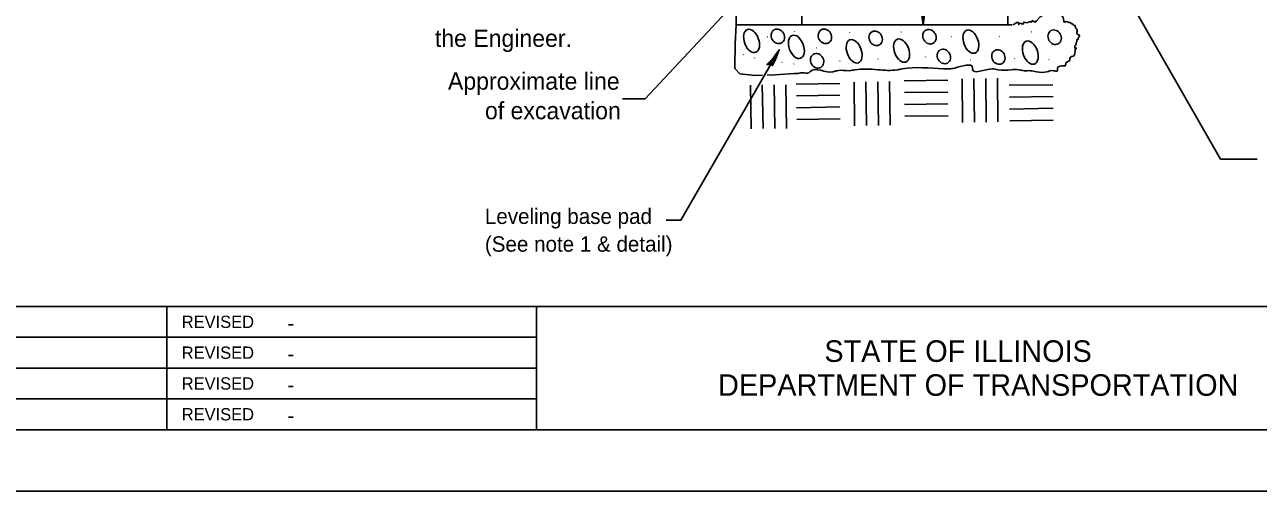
# Model space of a CAD drawing. Extents: x 0 to 2.83, y 0 to 1.83.
# Drawn here: x 0.835 to 1.67, y 0 to 0.316 of the extents above; entities that cross this region are included whole.
import ezdxf

# ---------------------------------------------------------------- set-up
doc = ezdxf.new("R2010")
doc.units = 0
for name, color, linetype in [('RD_Pr_Roadway_Dimensions', 7, 'Continuous'), ('RD_Pr_Roadway_Notes', 7, 'Continuous'), ('SH_General_Details', 7, 'Continuous'), ('SH_Printer_Plotting_Border', 7, 'Continuous')]:
    doc.layers.add(name, color=color, linetype=linetype)

msp = doc.modelspace()

# ---------------------------------------------------------------- linework, layer by layer
at = {"layer": 'RD_Pr_Roadway_Dimensions'}
msp.add_line((1.44289, 0.31551), (1.44289, 0.68775), dxfattribs=at)
msp.add_lwpolyline([(1.44306, 0.32698), (1.44135, 0.3266), (1.44208, 0.32175), (1.44289, 0.31551), (1.44381, 0.32217), (1.44483, 0.32801), (1.44306, 0.32698), (1.44193, 0.32647), (1.4429, 0.3197), (1.4442, 0.3271), (1.44274, 0.32601), (1.44294, 0.3229), (1.44339, 0.32589)], dxfattribs=at)
at = {"layer": 'RD_Pr_Roadway_Notes'}
for p, q in [((1.64411, 0.22457), (1.56941, 0.35507)), ((1.25474, 0.26539), (1.31636, 0.3312)), ((1.34556, 0.29862), (1.27892, 0.18339)), ((1.25474, 0.26539), (1.23953, 0.26539)), ((1.66893, 0.22457), (1.64411, 0.22457)), ((1.26901, 0.18339), (1.27892, 0.18339))]:
    msp.add_line(p, q, dxfattribs=at)
msp.add_lwpolyline([(1.3396, 0.28852), (1.34109, 0.28791), (1.34318, 0.29267), (1.34556, 0.29862), (1.34138, 0.29298), (1.33724, 0.28852), (1.3396, 0.28852), (1.34078, 0.28821), (1.34346, 0.29505), (1.3384, 0.28909), (1.34051, 0.28909), (1.34168, 0.29207), (1.3396, 0.28969)], dxfattribs=at)
at = {"layer": 'SH_General_Details'}
for p, q in [((1.31636, 0.41009), (1.31636, 0.31551)), ((1.36091, 0.31551), (1.36091, 0.36204)), ((1.50032, 0.31551), (1.50032, 0.36204)), ((1.31636, 0.31551), (1.43461, 0.31551)), ((1.35596, 0.31076), (1.35616, 0.31097)), ((1.50032, 0.31551), (1.36091, 0.31551)), ((1.36387, 0.31551), (1.50329, 0.31551)), ((1.39302, 0.31021), (1.39322, 0.31042)), ((1.42795, 0.31055), (1.42816, 0.31074)), ((1.51618, 0.31057), (1.51638, 0.31076)), ((1.33747, 0.3072), (1.33767, 0.3074)), ((1.46184, 0.30725), (1.46205, 0.30744)), ((1.49439, 0.30763), (1.4946, 0.30782)), ((1.32117, 0.29516), (1.32137, 0.29536)), ((1.32869, 0.2929), (1.32889, 0.2931)), ((1.37081, 0.29967), (1.37101, 0.29987)), ((1.41221, 0.29222), (1.41239, 0.2924)), ((1.44443, 0.29365), (1.44462, 0.29385)), ((1.50473, 0.29234), (1.50493, 0.29254)), ((1.34725, 0.2899), (1.34745, 0.2901)), ((1.35538, 0.28879), (1.35559, 0.28898)), ((1.38646, 0.29076), (1.38666, 0.29096)), ((1.47508, 0.29147), (1.47529, 0.29167)), ((1.52804, 0.29176), (1.52824, 0.29196)), ((1.35696, 0.27533), (1.38646, 0.27573)), ((1.39616, 0.27672), (1.39655, 0.24721)), ((1.40409, 0.27692), (1.40468, 0.2474)), ((1.41221, 0.27692), (1.41261, 0.2474)), ((1.42013, 0.2771), (1.42053, 0.24761)), ((1.43004, 0.2775), (1.45954, 0.2779)), ((1.46924, 0.2789), (1.46963, 0.24937)), ((1.47716, 0.27907), (1.47775, 0.24958)), ((1.48528, 0.27907), (1.48566, 0.24958)), ((1.4932, 0.27928), (1.49358, 0.24978)), ((1.32606, 0.27453), (1.32647, 0.24503)), ((1.33399, 0.27474), (1.33457, 0.24523)), ((1.3421, 0.27474), (1.3425, 0.24523)), ((1.35002, 0.27492), (1.35043, 0.24542)), ((1.35716, 0.26742), (1.38666, 0.2678)), ((1.43022, 0.26958), (1.45974, 0.26998)), ((1.50112, 0.27453), (1.53061, 0.27492)), ((1.35716, 0.25928), (1.38666, 0.25988)), ((1.43022, 0.26147), (1.45974, 0.26206)), ((1.50131, 0.26661), (1.53082, 0.26701)), ((1.50131, 0.2585), (1.53082, 0.25909)), ((1.35734, 0.25136), (1.38686, 0.25176)), ((1.43043, 0.25355), (1.45991, 0.25395)), ((1.5015, 0.25058), (1.53101, 0.25098)), ((0.16666, 0.125), (2.79166, 0.125)), ((0.93118, 0.125), (0.93118, 0.04167)), ((1.18118, 0.125), (1.18118, 0.04167)), ((0.41452, 0.10417), (1.18118, 0.10417)), ((0.41452, 0.08333), (1.18118, 0.08333)), ((0.41452, 0.0625), (1.18118, 0.0625)), ((2.83333, 0), (-0.00001, 0))]:
    msp.add_line(p, q, dxfattribs=at)
msp.add_lwpolyline([(0.16666, 1.79167), (2.79166, 1.79167), (2.79166, 0.04167), (0.16666, 0.04167)], close=True, dxfattribs=at)
for points in [[(1.33428, 0.28134), (1.32916, 0.28119), (1.31889, 0.28217), (1.31554, 0.28592), (1.31555, 0.29064)], [(1.35597, 0.28245), (1.34257, 0.28158), (1.33744, 0.28143)]]:
    msp.add_lwpolyline(points, dxfattribs=at)
for centre, major_axis, ratio in [((1.32682, 0.30454), (-0.00286, 0.00772), 0.592414), ((1.34461, 0.30761), (0.00246, -0.00444), 0.858567), ((1.35716, 0.30053), (-0.00286, 0.00772), 0.592414), ((1.37645, 0.30761), (0.00246, -0.00444), 0.858567), ((1.41079, 0.30629), (0.00246, -0.00444), 0.858567), ((1.44722, 0.30735), (0.00246, -0.00444), 0.858567), ((1.47525, 0.30408), (-0.00286, 0.00772), 0.592414), ((1.53192, 0.30703), (-0.00246, 0.00444), 0.858567), ((1.39624, 0.29749), (-0.00286, 0.00772), 0.592414), ((1.42836, 0.29798), (-0.00286, 0.00772), 0.592414), ((1.51546, 0.29664), (-0.00286, 0.00772), 0.592414), ((1.37116, 0.29106), (0.00246, -0.00444), 0.858567), ((1.45695, 0.29402), (0.00246, -0.00444), 0.858567), ((1.49385, 0.29368), (0.00246, -0.00444), 0.858567)]:
    msp.add_ellipse(centre, major_axis=major_axis, ratio=ratio, dxfattribs=at)
for points in [[(1.50388, 0.31551), (1.50766, 0.31611), (1.50766, 0.31551), (1.50766, 0.31611), (1.51082, 0.31611), (1.51082, 0.31692), (1.51399, 0.31692), (1.51457, 0.3175), (1.51656, 0.3175), (1.51656, 0.31809), (1.51913, 0.3175), (1.51913, 0.31809), (1.51913, 0.3175), (1.51972, 0.31809), (1.53813, 0.31809), (1.53813, 0.3175), (1.54073, 0.3175), (1.54131, 0.31692), (1.5427, 0.31692), (1.54329, 0.31611), (1.54388, 0.31611), (1.54527, 0.31492), (1.54585, 0.31492), (1.54585, 0.31433), (1.54705, 0.31235), (1.54705, 0.30977), (1.54784, 0.30859), (1.54843, 0.30859), (1.54843, 0.3072), (1.54784, 0.30661), (1.54784, 0.30542), (1.54705, 0.30542), (1.54705, 0.30403), (1.54646, 0.30345), (1.54646, 0.30225), (1.54585, 0.30147), (1.54585, 0.29887), (1.54585, 0.29829), (1.54585, 0.29887)], [(1.31636, 0.31551), (1.31582, 0.30401), (1.31555, 0.29064)], [(1.35597, 0.28245), (1.35734, 0.28245), (1.36111, 0.28304), (1.36566, 0.28304), (1.36626, 0.28365), (1.38209, 0.28365), (1.38468, 0.28442), (1.39299, 0.28442), (1.39676, 0.28502), (1.41221, 0.28502), (1.42548, 0.28502), (1.42863, 0.28563), (1.45676, 0.28563), (1.46053, 0.28563), (1.46429, 0.28622), (1.47637, 0.28622), (1.47637, 0.28563), (1.48982, 0.28563), (1.49358, 0.28502), (1.5025, 0.28502), (1.50766, 0.28502), (1.51141, 0.28442), (1.51536, 0.28442), (1.51972, 0.28365), (1.52666, 0.28365), (1.53121, 0.28442), (1.53379, 0.28442), (1.53379, 0.28622), (1.53813, 0.2876), (1.53893, 0.2876), (1.53952, 0.28937), (1.54131, 0.29076), (1.5421, 0.29136), (1.5421, 0.29196), (1.54329, 0.29392), (1.54388, 0.29392), (1.54585, 0.2977), (1.54646, 0.29967), (1.54705, 0.29967)]]:
    msp.add_spline(points, degree=3, dxfattribs=at)
at = {"layer": 'SH_Printer_Plotting_Border'}
msp.add_lwpolyline([(-0.00001, 0), (2.83333, 0), (2.83333, 1.83333), (-0.00001, 1.83333)], close=True, dxfattribs=at)

# ---------------------------------------------------------------- texts
at = {"layer": 'RD_Pr_Roadway_Notes'}
for s, height, p in [('the Engineer.', 0.0116667, (1.11247, 0.3005)), ('Approximate line', 0.0116667, (1.12134, 0.27156)), ('of excavation', 0.0116667, (1.14639, 0.25156)), ('Leveling base pad', 0.0104167, (1.14634, 0.18076)), ('(See note 1 & detail)', 0.0104167, (1.14634, 0.16201))]:
    msp.add_text(s, height=height, dxfattribs=at).set_placement(p)
at = {"layer": 'SH_General_Details'}
for s, height, p in [('REVISED', 0.008333, (0.94118, 0.11042)), ('-', 0.01, (1.01282, 0.10875)), ('STATE OF ILLINOIS', 0.0145835, (1.37608, 0.0875)), ('REVISED', 0.008333, (0.94118, 0.08958)), ('-', 0.01, (1.01282, 0.08792)), ('REVISED', 0.008333, (0.94118, 0.06875)), ('DEPARTMENT OF TRANSPORTATION', 0.0145835, (1.30415, 0.06458)), ('-', 0.01, (1.01282, 0.06708)), ('REVISED', 0.008333, (0.94118, 0.04792)), ('-', 0.01, (1.01282, 0.04625))]:
    msp.add_text(s, height=height, dxfattribs=at).set_placement(p)

doc.saveas('drawing.dxf')
